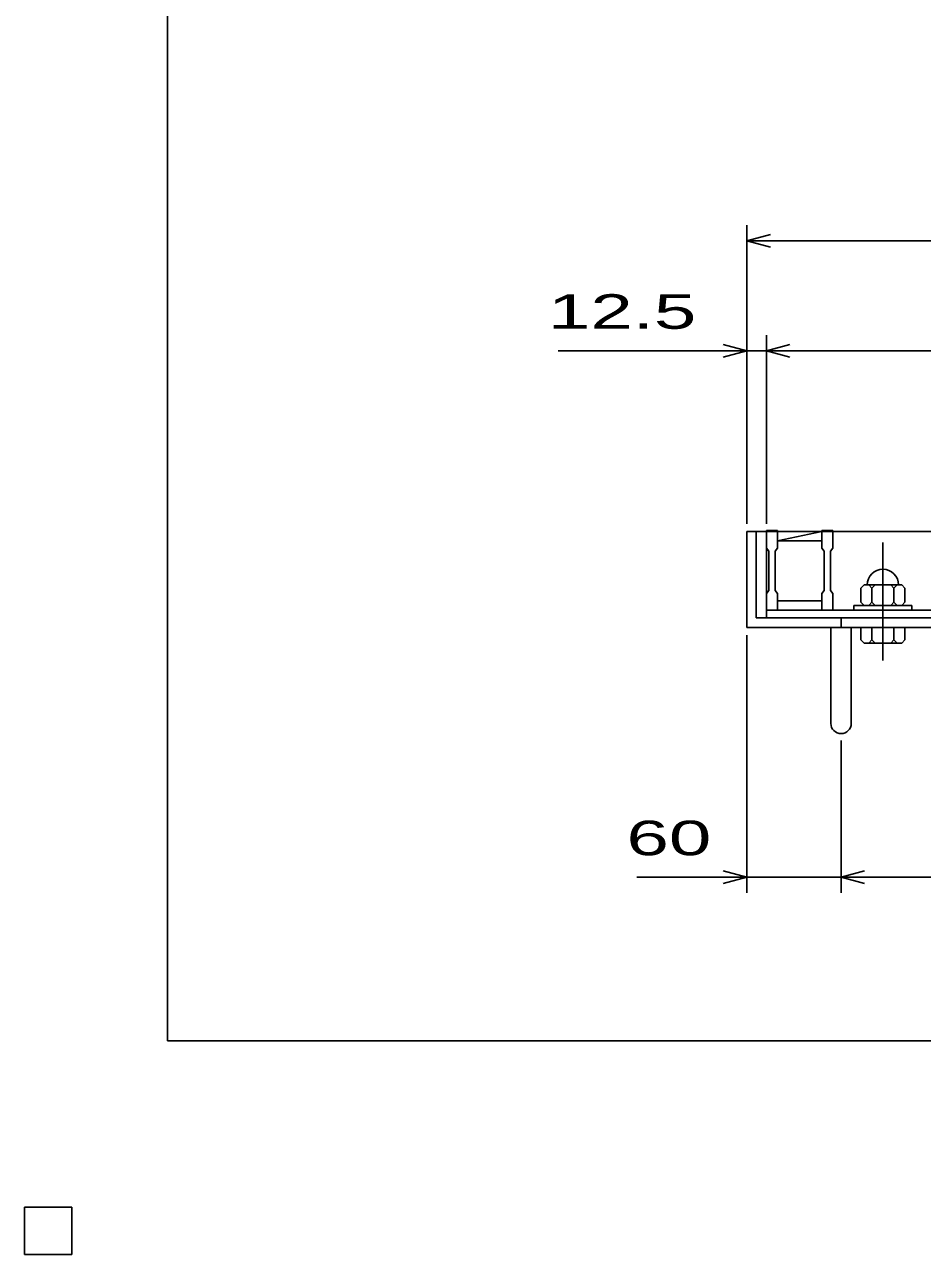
# Model space of a CAD drawing. Units: millimetres, scale not verified. Extents: x -1820 to 1731, y -1282 to 1054.
# Drawn here: x -1820 to -1249, y -1282 to -500 of the extents above; entities that cross this region are included whole.
import ezdxf
from ezdxf.enums import TextEntityAlignment as Align

# ---------------------------------------------------------------- set-up
doc = ezdxf.new("R2010")
doc.units = ezdxf.units.MM
doc.header["$LTSCALE"] = 10
doc.linetypes.add('CHAIN', pattern=[18.5, 12, -1.5, 3.5, -1.5])
for name, color, linetype, lineweight in [('0_2', 150, 'Continuous', 25), ('16', 3, 'Continuous', 25), ('19', 6, 'Continuous', 25), ('22', 4, 'Continuous', 25)]:
    doc.layers.add(name, color=color, linetype=linetype, lineweight=lineweight)
doc.styles.add('ベクトル', font='')
doc.styles.get('ベクトル').set_extended_font_data('ベクトル')

msp = doc.modelspace()

# ---------------------------------------------------------------- linework, layer by layer
at = {"layer": '0_2'}
for p, q in [((-1729, -1146.5), (-1729, 1053.5)), ((1731, -1146.5), (-1729, -1146.5))]:
    msp.add_line(p, q, dxfattribs=at)
at = {"layer": '16'}
for p, q in [((-1348, -822.5), (-1348, -821.8)), ((-1348, -821.8), (-1341, -821.8)), ((-1348, -822.5), (-1348, -833)), ((-1341, -822.5), (-1348, -822.5)), ((-1348, -822.5), (-1348, -866.5)), ((-1341, -821.8), (-1341, -822.5)), ((-1341, -833), (-1341, -822.5)), ((-1341, -822.5), (-1312.7, -822.5)), ((-1341, -828.5), (-1312.7, -822.5)), ((-1341, -828.5), (-1312.7, -828.5)), ((-1312.7, -822.5), (-1312.7, -821.8)), ((-1312.7, -821.8), (-1305.7, -821.8)), ((-1312.7, -822.5), (-1312.7, -833)), ((-1305.7, -822.5), (-1312.7, -822.5)), ((-1305.7, -821.8), (-1305.7, -822.5)), ((-1305.7, -833), (-1305.7, -822.5)), ((-1305.7, -822.5), (-1242.1, -822.5)), ((-1348, -833), (-1346.5, -835)), ((-1346.5, -835), (-1346.5, -860)), ((-1342.5, -835), (-1341, -833)), ((-1342.5, -860), (-1342.5, -835)), ((-1312.7, -833), (-1311.2, -835)), ((-1311.2, -835), (-1311.2, -860)), ((-1307.2, -835), (-1305.7, -833)), ((-1307.2, -860), (-1307.2, -835)), ((-1346.5, -860), (-1348, -862)), ((-1341, -862), (-1342.5, -860)), ((-1311.2, -860), (-1312.7, -862)), ((-1305.7, -862), (-1307.2, -860)), ((-1285.9, -856.5), (-1287.9, -858.5)), ((-1287.9, -867.5), (-1287.9, -858.5)), ((-1285.9, -856.5), (-1261.9, -856.5)), ((-1280.9, -858.5), (-1282.9, -856.5)), ((-1280.9, -858.5), (-1278.9, -856.5)), ((-1280.9, -867.5), (-1280.9, -858.5)), ((-1266.9, -858.5), (-1268.9, -856.5)), ((-1266.9, -858.5), (-1264.9, -856.5)), ((-1266.9, -867.5), (-1266.9, -858.5)), ((-1259.9, -858.5), (-1261.9, -856.5)), ((-1259.9, -867.5), (-1259.9, -858.5)), ((-1348, -862), (-1348, -872.5)), ((-1341, -872.5), (-1341, -862)), ((-1341, -866.5), (-1312.7, -866.5)), ((-1312.7, -862), (-1312.7, -872.5)), ((-1305.7, -872.5), (-1305.7, -862)), ((-1287.9, -867.5), (-1285.9, -869.5)), ((-1282.9, -869.5), (-1280.9, -867.5)), ((-1280.9, -867.5), (-1278.9, -869.5)), ((-1268.9, -869.5), (-1266.9, -867.5)), ((-1266.9, -867.5), (-1264.9, -869.5)), ((-1261.9, -869.5), (-1259.9, -867.5)), ((-1348, -872.5), (-1341, -872.5)), ((-1348, -872.5), (-353, -872.5)), ((-1348, -877.5), (-1348, -872.5)), ((-1312.7, -872.5), (-1305.7, -872.5)), ((-1305.7, -872.5), (-1242.1, -872.5)), ((-1292.4, -872.5), (-1292.4, -869.5)), ((-1292.4, -869.5), (-1255.4, -869.5)), ((-1292.4, -872.5), (-1255.4, -872.5)), ((-1255.4, -872.5), (-1255.4, -869.5)), ((-1348, -877.5), (-353, -877.5)), ((-1790, -1252.5), (-1820, -1252.5)), ((-1820, -1252.5), (-1820, -1282.5)), ((-1790, -1252.5), (-1820, -1252.5)), ((-1820, -1252.5), (-1820, -1282.5)), ((-1790, -1252.5), (-1820, -1252.5)), ((-1820, -1252.5), (-1820, -1282.5)), ((-1790, -1252.5), (-1820, -1252.5)), ((-1820, -1252.5), (-1820, -1282.5)), ((-1790, -1252.5), (-1820, -1252.5)), ((-1820, -1252.5), (-1820, -1282.5)), ((-1790, -1282.5), (-1790, -1252.5)), ((-1790, -1282.5), (-1790, -1252.5)), ((-1790, -1282.5), (-1790, -1252.5)), ((-1790, -1282.5), (-1790, -1252.5)), ((-1790, -1282.5), (-1790, -1252.5)), ((-1820, -1282.5), (-1790, -1282.5)), ((-1820, -1282.5), (-1790, -1282.5)), ((-1820, -1282.5), (-1790, -1282.5)), ((-1820, -1282.5), (-1790, -1282.5)), ((-1820, -1282.5), (-1790, -1282.5))]:
    msp.add_line(p, q, dxfattribs=at)
at = {"layer": '16', "linetype": 'CHAIN'}
msp.add_line((-1273.9, -904.5), (-1273.9, -829.5), dxfattribs=at)
at = {"layer": '16'}
msp.add_arc((-1273.9, -856.5), 10, 0, 180, dxfattribs=at)
at = {"layer": '19'}
for p, q in [((-1348, -822.5), (-1360.5, -822.5)), ((-1360.5, -822.5), (-1360.5, -883.5)), ((-1354.5, -877.5), (-1354.5, -822.5)), ((-1360.5, -883.5), (-340.5, -883.5)), ((-346.5, -877.5), (-1354.5, -877.5)), ((-1307, -944.61), (-1307, -883.5)), ((-1300.5, -883.5), (-1300.5, -877.5)), ((-1294, -944.61), (-1294, -883.5)), ((-1287.9, -883.5), (-1287.9, -891.5)), ((-1259.9, -883.5), (-1287.9, -883.5)), ((-1280.9, -883.5), (-1280.9, -891.5)), ((-1266.9, -883.5), (-1266.9, -891.5)), ((-1259.9, -891.5), (-1259.9, -883.5)), ((-1287.9, -891.5), (-1285.9, -893.5)), ((-1280.9, -891.5), (-1282.9, -893.5)), ((-1278.9, -893.5), (-1280.9, -891.5)), ((-1266.9, -891.5), (-1268.9, -893.5)), ((-1264.9, -893.5), (-1266.9, -891.5)), ((-1261.9, -893.5), (-1259.9, -891.5)), ((-1285.9, -893.5), (-1261.9, -893.5))]:
    msp.add_line(p, q, dxfattribs=at)
msp.add_arc((-1300.5, -944.61), 6.5, 180, 0, dxfattribs=at)
at = {"layer": '22'}
for p, q in [((-1360.5, -817.5), (-1360.5, -627.5)), ((-1360.5, -637.5), (-1345.5, -633.5)), ((-1345.5, -641.5), (-1360.5, -637.5)), ((-1360.5, -637.5), (-340.5, -637.5)), ((-1360.5, -707.5), (-1375.5, -703.5)), ((-1360.5, -817.5), (-1360.5, -697.5)), ((-1348, -817.5), (-1348, -697.5)), ((-1348, -707.5), (-1333, -703.5)), ((-1480.5, -707.5), (-1360.5, -707.5)), ((-1375.5, -711.5), (-1360.5, -707.5)), ((-1360.5, -707.5), (-1348, -707.5)), ((-1333, -711.5), (-1348, -707.5)), ((-1348, -707.5), (-353, -707.5)), ((-1360.5, -1052.5), (-1360.5, -888.5)), ((-1300.5, -1052.5), (-1300.5, -955.5)), ((-1360.5, -1042.5), (-1375.5, -1038.5)), ((-1300.5, -1042.5), (-1285.5, -1038.5)), ((-1430.5, -1042.5), (-1360.5, -1042.5)), ((-1375.5, -1046.5), (-1360.5, -1042.5)), ((-1360.5, -1042.5), (-1300.5, -1042.5)), ((-1285.5, -1046.5), (-1300.5, -1042.5)), ((-1300.5, -1042.5), (-400.5, -1042.5))]:
    msp.add_line(p, q, dxfattribs=at)
at = {"layer": '22', "color": 2}
for p, q in [((-1790, -1252.5), (-1820, -1252.5)), ((-1820, -1252.5), (-1820, -1282.5)), ((-1790, -1252.5), (-1820, -1252.5)), ((-1820, -1252.5), (-1820, -1282.5)), ((-1790, -1252.5), (-1820, -1252.5)), ((-1820, -1252.5), (-1820, -1282.5)), ((-1790, -1282.5), (-1790, -1252.5)), ((-1790, -1282.5), (-1790, -1252.5)), ((-1790, -1282.5), (-1790, -1252.5)), ((-1820, -1282.5), (-1790, -1282.5)), ((-1820, -1282.5), (-1790, -1282.5)), ((-1820, -1282.5), (-1790, -1282.5))]:
    msp.add_line(p, q, dxfattribs=at)

# ---------------------------------------------------------------- texts
at = {"layer": '22', "color": 2, "style": 'ベクトル', "width": 1.65}
for s, p in [(' 12.5 ', (-1500.5, -682.5)), (' 60 ', (-1450.5, -1017.5))]:
    msp.add_text(s, height=21.99, dxfattribs=at).set_placement(p, align=Align.MIDDLE_LEFT)

doc.saveas('drawing.dxf')
